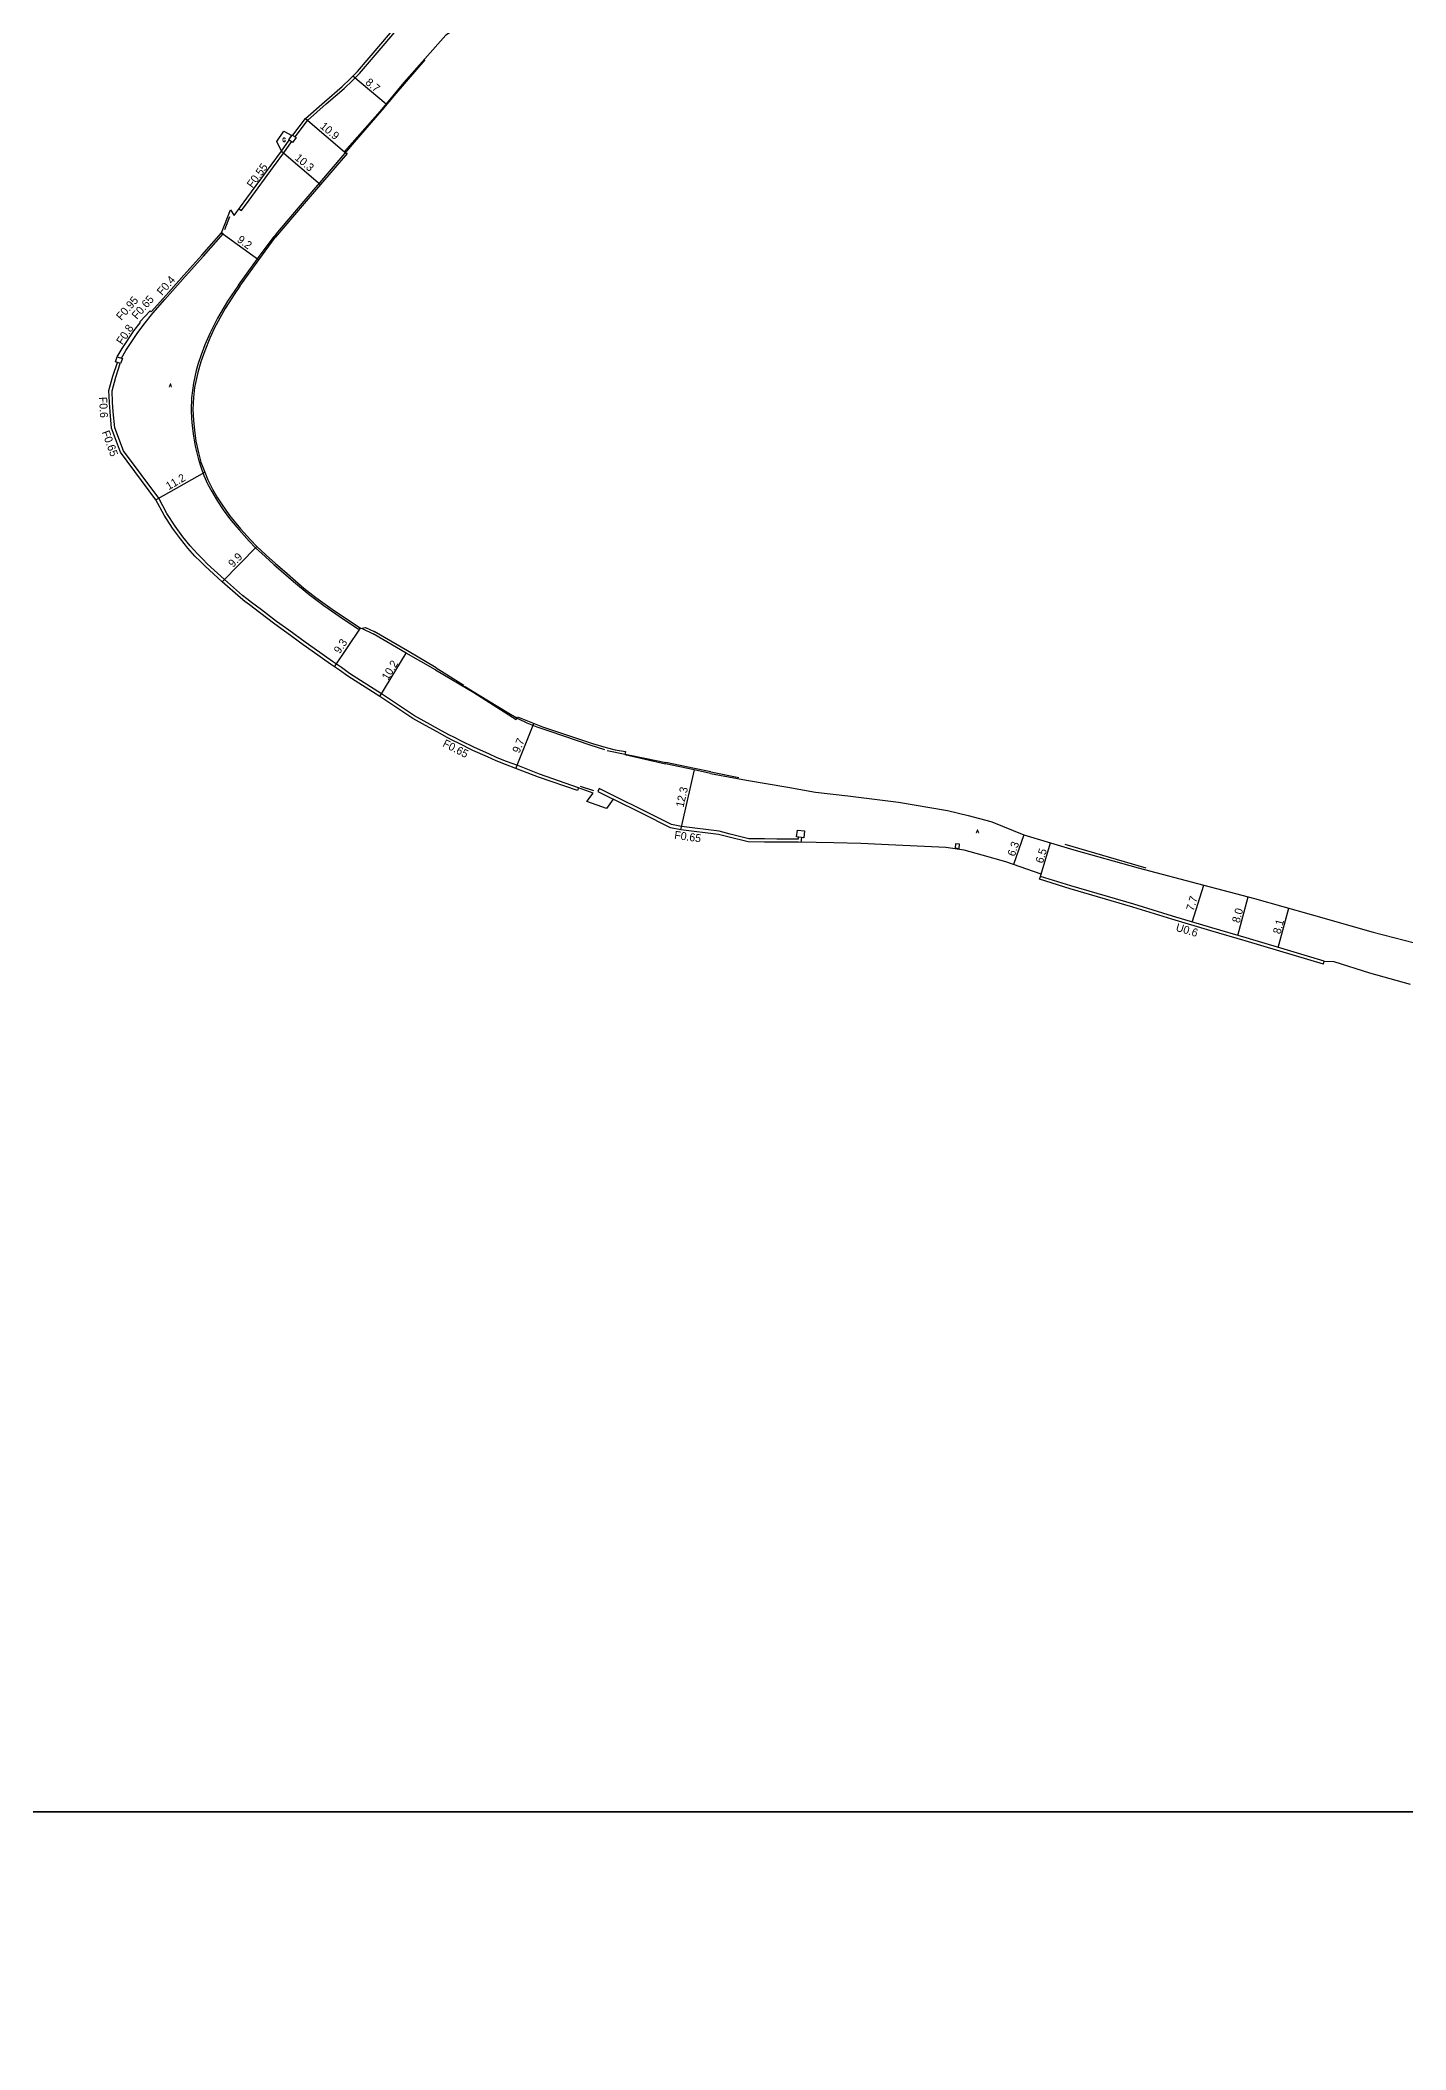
# Model space of a CAD drawing. Header units: metres. Extents: x -4000 to -800, y -99000 to -96000.
# Drawn here: x -2342.8 to -2069.9, y -97247.6 to -96845.8 of the extents above; entities that cross this region are included whole.
import ezdxf

# ---------------------------------------------------------------- set-up
doc = ezdxf.new("R2010")
doc.units = ezdxf.units.M
doc.header["$LTSCALE"] = 2.5
for name, color, linetype in [('側溝・桝', 7, 'Continuous'), ('図郭', 7, 'Continuous'), ('幅員', 7, 'Continuous'), ('歩道・分離帯・安全施設', 7, 'Continuous'), ('舗装', 7, 'Continuous'), ('道路', 7, 'Continuous')]:
    doc.layers.add(name, color=color, linetype=linetype)
doc.styles.get("Standard").update_dxf_attribs({"font": ''})
doc.styles.add('YOKO_DECO', font='txt.shx', dxfattribs={"bigfont": 'extfont.shx'})
doc.styles.get('Standard').set_extended_font_data('@MS PGothic')

msp = doc.modelspace()

# ---------------------------------------------------------------- linework, layer by layer
at = {"layer": '側溝・桝'}
for points in [[(-2291.87, -96865.1), (-2289.38, -96861.85), (-2285.63, -96858.54), (-2282.06, -96855.46), (-2280.37, -96853.84), (-2278.99, -96852.44), (-2273.89, -96846.49), (-2270.12, -96842.07), (-2266.3, -96837.32)], [(-2303.08, -96879.51), (-2302.61, -96879.85), (-2301.07, -96877.76), (-2296.19, -96871.12), (-2294.12, -96868.35), (-2292.59, -96866.11)], [(-2294.58, -96868), (-2293.06, -96865.79)], [(-2310.19, -96889.01), (-2306.27, -96884.53), (-2306.56, -96884.29)], [(-2326.59, -96909.38), (-2325.73, -96907.86), (-2323.42, -96904.41), (-2322.07, -96902.61), (-2320.33, -96900.37), (-2317.91, -96897.67), (-2316.37, -96895.92), (-2313.83, -96893.07), (-2310.19, -96889.01)], [(-2311.37, -96948.5), (-2312.81, -96946.91), (-2314.28, -96945.09), (-2315.84, -96942.96), (-2317.5, -96940.44), (-2319.13, -96937.38), (-2326.15, -96927.9), (-2327.92, -96923.3), (-2328.22, -96920.07), (-2328.34, -96918.19), (-2328.46, -96915.89), (-2327.71, -96913.17), (-2326.8, -96910.45)], [(-2302.36, -96956.81), (-2306, -96953.63), (-2309.42, -96950.48), (-2310.33, -96949.59), (-2311.37, -96948.5)], [(-2280.98, -96972.39), (-2282.62, -96971.24), (-2284.42, -96969.99), (-2288.04, -96967.43), (-2289.86, -96966.13), (-2293.13, -96963.77), (-2295.55, -96962.01), (-2298.61, -96959.71), (-2300.58, -96958.2), (-2301.48, -96957.52), (-2302.36, -96956.81)], [(-2267.97, -96980.88), (-2274.58, -96976.49), (-2280.98, -96972.39)], [(-2235.25, -96995.25), (-2243, -96992.57), (-2247.32, -96990.83), (-2249.61, -96989.98), (-2251.45, -96989.27), (-2253.17, -96988.51), (-2256.03, -96987.2), (-2258.76, -96985.85), (-2260.02, -96985.22), (-2261.14, -96984.65), (-2263.18, -96983.53), (-2265.47, -96982.26), (-2267.97, -96980.88)], [(-2216.66, -97002.59), (-2222.22, -96999.8), (-2227.87, -96997.04), (-2231.09, -96995.43), (-2231.38, -96996.01), (-2228.26, -96997.57)], [(-2207.08, -97003.94), (-2214.64, -97003.02), (-2216.66, -97002.59)], [(-2191.28, -97005.14), (-2191.33, -97005.52), (-2195.58, -97005.52), (-2198.01, -97005.5), (-2201.2, -97005.45), (-2204.92, -97004.52), (-2207.08, -97003.94)], [(-2190.68, -97006.18), (-2190.56, -97005.23)], [(-2086.15, -97029.95), (-2094.84, -97027.35), (-2101.77, -97025.29), (-2108.63, -97023.26), (-2116.47, -97020.93), (-2124.24, -97018.54), (-2136.79, -97014.9), (-2142.87, -97012.98)]]:
    msp.add_lwpolyline(points, dxfattribs=at)
for points in [[(-2293.12, -96865.75), (-2292.42, -96864.73), (-2291.67, -96865.24), (-2292.36, -96866.26)], [(-2327.41, -96909.1), (-2326.38, -96909.46), (-2326.74, -96910.47), (-2327.77, -96910.11)], [(-2191.62, -97005.1), (-2191.45, -97003.72), (-2190.02, -97003.9), (-2190.19, -97005.28)], [(-2159.14, -97007.38), (-2159.05, -97006.57), (-2159.86, -97006.48), (-2159.95, -97007.29)]]:
    msp.add_lwpolyline(points, close=True, dxfattribs=at)
at = {"layer": '図郭'}
for points in [[(-2400, -97200), (-1600, -97200), (-1600, -96600), (-2400, -96600)], [(-2400, -97800), (-1600, -97800), (-1600, -97200), (-2400, -97200)]]:
    msp.add_lwpolyline(points, close=True, dxfattribs=at)
at = {"layer": '幅員'}
for points in [[(-2280.3, -96852.94), (-2273.66, -96858.52)], [(-2289.8, -96861.46), (-2281.53, -96868.5)], [(-2294.58, -96868), (-2286.76, -96874.65)], [(-2306.56, -96884.29), (-2299.1, -96889.74)], [(-2319.68, -96937.73), (-2309.92, -96932.18)], [(-2306.44, -96954.12), (-2299.54, -96947.02)], [(-2283.98, -96971.09), (-2278.8, -96963.35)], [(-2274.94, -96977.03), (-2269.64, -96968.32)], [(-2247.74, -96991.38), (-2244.12, -96982.39)], [(-2214.75, -97003.68), (-2212.06, -96991.68)], [(-2146.19, -97004.68), (-2148.27, -97010.59)], [(-2142.73, -97012.54), (-2140.86, -97006.27)], [(-2112.54, -97022.1), (-2110.23, -97014.74)], [(-2103.41, -97024.81), (-2101.37, -97017.1)], [(-2095.38, -97027.19), (-2093.21, -97019.35)]]:
    msp.add_lwpolyline(points, dxfattribs=at)
at = {"layer": '歩道・分離帯・安全施設'}
for points in [[(-2265.94, -96849.73), (-2271.71, -96856.48), (-2274.52, -96859.76), (-2280.05, -96866.19), (-2284.24, -96871.1), (-2290.12, -96877.98), (-2295.39, -96884.17), (-2296.08, -96885.06)], [(-2305.92, -96883.68), (-2304.89, -96881.05)], [(-2303.2, -96894.77), (-2299.41, -96889.5), (-2296.08, -96885.06)], [(-2303.2, -96894.77), (-2305.4, -96898.01), (-2307.38, -96901.4), (-2308.86, -96904.33), (-2309.92, -96906.74), (-2310.66, -96908.7), (-2311.23, -96910.41), (-2311.63, -96911.86), (-2312.2, -96914.38), (-2312.59, -96917.3), (-2312.64, -96919.8), (-2312.6, -96921.46), (-2312.44, -96922.92), (-2312.19, -96924.99), (-2311.86, -96926.98), (-2311.2, -96929.62), (-2310.66, -96931.27), (-2310.1, -96932.82), (-2309.35, -96934.49), (-2308.53, -96936.05), (-2307.39, -96937.96), (-2306.26, -96939.69), (-2304.95, -96941.44), (-2303.52, -96943.19), (-2303.03, -96943.72)], [(-2296.02, -96950.7), (-2297.87, -96949.05), (-2299.79, -96947.28), (-2301.05, -96945.94), (-2303.03, -96943.72)], [(-2296.02, -96950.7), (-2295.66, -96951.03), (-2292.17, -96954.04), (-2289.03, -96956.61), (-2286.1, -96958.81), (-2282.22, -96961.53), (-2279.26, -96963.48), (-2277.76, -96963.21), (-2276.05, -96964.02)], [(-2263.65, -96971.28), (-2269.39, -96967.89), (-2276.05, -96964.02)], [(-2263.65, -96971.28), (-2258.17, -96974.74)], [(-2258.03, -96974.98), (-2255.08, -96976.76), (-2249.49, -96980.12), (-2247.35, -96981.44), (-2245.52, -96982.29), (-2243.52, -96983.1), (-2240.98, -96983.94), (-2232.95, -96986.65), (-2230.05, -96987.58)], [(-2229.46, -96987.8), (-2221.94, -96989.37), (-2217.77, -96990.24)], [(-2208.79, -96992.08), (-2212.05, -96991.4), (-2217.77, -96990.24)], [(-2208.79, -96992.08), (-2203.2, -96993.2)], [(-2234.9, -96994.94), (-2232.25, -96995.83)], [(-2138.01, -97006.57), (-2121.85, -97011.3)]]:
    msp.add_lwpolyline(points, dxfattribs=at)
at = {"layer": '舗装'}
msp.add_lwpolyline([(-2294.58, -96868), (-2293.06, -96865.79), (-2293.12, -96865.75), (-2292.53, -96864.88)], dxfattribs=at)
at = {"layer": '道路'}
for points in [[(-2294.09, -96863.97), (-2292.53, -96864.88), (-2292.42, -96864.73), (-2292.35, -96864.78), (-2289.8, -96861.46), (-2286.01, -96858.1), (-2282.45, -96855.03), (-2280.78, -96853.43), (-2279.41, -96852.05), (-2274.32, -96846.11), (-2270.57, -96841.71), (-2266.74, -96836.96)], [(-2255.5, -96840.98), (-2257.86, -96842.37), (-2261.73, -96844.78), (-2270.1, -96854.29), (-2274.86, -96859.96), (-2281.97, -96868.05), (-2281.49, -96868.46)], [(-2295.54, -96866.07), (-2294.09, -96863.97)], [(-2304.79, -96879.75), (-2304.06, -96880.83), (-2301.54, -96877.41), (-2296.65, -96870.78), (-2294.58, -96868), (-2295.54, -96866.07)], [(-2281.49, -96868.46), (-2290.02, -96878.48), (-2295.82, -96885.25)], [(-2310.48, -96888.75), (-2306.56, -96884.29), (-2304.79, -96879.75)], [(-2302.92, -96894.97), (-2299.09, -96889.74), (-2295.82, -96885.25)], [(-2311.9, -96948.93), (-2313.31, -96947.33), (-2314.8, -96945.49), (-2316.38, -96943.34), (-2318.06, -96940.77), (-2319.68, -96937.73), (-2326.77, -96928.16), (-2328.53, -96923.36), (-2328.83, -96920.12), (-2328.95, -96918.22), (-2329.08, -96915.82), (-2328.3, -96912.99), (-2327.38, -96910.25), (-2327.77, -96910.11), (-2327.41, -96909.1), (-2326.43, -96907.41), (-2324.09, -96903.93), (-2322.85, -96902.28), (-2322.81, -96902.03), (-2320.81, -96899.93), (-2320.61, -96900.11), (-2318.2, -96897.41), (-2316.66, -96895.67), (-2314.12, -96892.81), (-2310.48, -96888.75)], [(-2302.92, -96894.97), (-2303.93, -96896.45), (-2305.86, -96899.45), (-2307.96, -96903.33), (-2308.93, -96905.35), (-2309.94, -96907.9), (-2310.72, -96910.11), (-2311.33, -96912.25), (-2311.98, -96915.26), (-2312.19, -96917.27), (-2312.28, -96919.61), (-2312.17, -96921.82), (-2311.97, -96923.74), (-2311.68, -96925.94), (-2311.2, -96928.28), (-2310.68, -96930.15), (-2309.92, -96932.18), (-2309.3, -96933.72), (-2308.36, -96935.56), (-2307.36, -96937.29), (-2306.6, -96938.51), (-2305, -96940.82), (-2302.76, -96943.48)], [(-2295.76, -96950.41), (-2297.63, -96948.78), (-2299.54, -96947.02), (-2300.78, -96945.7), (-2302.76, -96943.48)], [(-2302.79, -96957.3), (-2306.44, -96954.12), (-2309.87, -96950.95), (-2310.79, -96950.05), (-2311.9, -96948.93)], [(-2295.76, -96950.41), (-2293.98, -96951.98), (-2290.1, -96955.33), (-2287.73, -96957.19), (-2284.45, -96959.55), (-2278.8, -96963.35)], [(-2281.33, -96972.94), (-2283, -96971.78), (-2284.79, -96970.53), (-2288.42, -96967.96), (-2290.24, -96966.66), (-2293.52, -96964.3), (-2295.93, -96962.54), (-2299, -96960.23), (-2300.97, -96958.72), (-2301.88, -96958.03), (-2302.79, -96957.3)], [(-2278.8, -96963.35), (-2278.43, -96963.39), (-2276.23, -96964.5)], [(-2263.81, -96971.67), (-2269.64, -96968.32), (-2276.23, -96964.5)], [(-2263.81, -96971.67), (-2256.15, -96976.19), (-2247.66, -96981.63), (-2247.41, -96981.07)], [(-2268.31, -96981.44), (-2274.94, -96977.03), (-2281.33, -96972.94)], [(-2233.57, -96998.03), (-2232.29, -96996.33), (-2235.25, -96995.25), (-2235.45, -96995.83), (-2243.21, -96993.14), (-2247.74, -96991.38), (-2249.84, -96990.59), (-2251.7, -96989.88), (-2253.44, -96989.11), (-2256.31, -96987.79), (-2259.05, -96986.44), (-2260.31, -96985.81), (-2261.45, -96985.23), (-2263.5, -96984.1), (-2265.78, -96982.84), (-2268.31, -96981.44)], [(-2247.41, -96981.07), (-2242.43, -96983.07), (-2240.62, -96983.68), (-2236.22, -96985.15), (-2232.41, -96986.39), (-2229.71, -96987.2), (-2227.92, -96987.66), (-2225.84, -96988.02), (-2225.95, -96988.61)], [(-2225.95, -96988.61), (-2217.82, -96990.47)], [(-2208.86, -96992.4), (-2212.11, -96991.67), (-2217.82, -96990.47)], [(-2208.86, -96992.4), (-2201.63, -96993.74), (-2193.36, -96995.16), (-2187.87, -96996.13), (-2181.35, -96996.88), (-2171.27, -96998.11), (-2161.45, -96999.8), (-2157.3, -97000.81), (-2152.78, -97001.99), (-2152.57, -97002.08), (-2146.19, -97004.68), (-2136.23, -97007.65), (-2123.37, -97011.27), (-2110.23, -97014.74), (-2100.1, -97017.43), (-2088.79, -97020.57), (-2076.41, -97024.15), (-2066.06, -97026.77), (-2050.83, -97031.62), (-2048.09, -97032.51), (-2039.83, -97035.73), (-2035.65, -97037.56)], [(-2229.63, -96999.38), (-2233.57, -96998.03)], [(-2216.8, -97003.25), (-2222.51, -97000.38), (-2228.26, -96997.57), (-2229.63, -96999.38)], [(-2207.21, -97004.58), (-2214.75, -97003.68), (-2216.8, -97003.25)], [(-2086.32, -97030.52), (-2095.01, -97027.93), (-2101.94, -97025.87), (-2108.81, -97023.84), (-2116.64, -97021.51), (-2124.42, -97019.12), (-2136.97, -97015.48), (-2143.05, -97013.56), (-2142.87, -97012.98), (-2142.73, -97012.54), (-2149.8, -97010.05), (-2154.54, -97008.71), (-2158.14, -97007.75), (-2161.82, -97007.23), (-2174.63, -97006.61), (-2178.76, -97006.38), (-2184.2, -97006.25), (-2191.23, -97006.17), (-2195.58, -97006.16), (-2198.01, -97006.15), (-2201.28, -97006.1), (-2205.08, -97005.15), (-2207.21, -97004.58)], [(-2086.32, -97030.52), (-2086.15, -97029.95), (-2084.24, -97030), (-2077.12, -97032.26), (-2069.01, -97034.5)]]:
    msp.add_lwpolyline(points, dxfattribs=at)

# ---------------------------------------------------------------- texts
at = {"layer": '側溝・桝'}
for s, rotation, p in [('F0.55', 54, (-2300.37, -96875.49)), ('F0.4', 48.8962, (-2318.45, -96896.95)), ('F0.95', 48.8294, (-2326.6, -96901.92)), ('F0.65', 48.8294, (-2323.49, -96901.73)), ('F0.8', 56, (-2326.41, -96906.81)), ('F0.6', 273, (-2331.05, -96917.16)), ('F0.65', 290.0936, (-2330.53, -96924.17)), ('F0.65', 333, (-2262.52, -96986.93)), ('F0.65', 352, (-2216.14, -97005.45)), ('U0.6', 343.3207, (-2115.94, -97023.84))]:
    msp.add_text(s, height=1.6, rotation=rotation, dxfattribs=at).set_placement(p)
at = {"layer": '幅員'}
for s, rotation, p in [('8.7', 320, (-2277.96, -96854.47)), ('10.9', 320, (-2287, -96863.23)), ('10.3', 320, (-2292.05, -96869.55)), ('9.2', 324, (-2303.59, -96885.99)), ('11.2', 30, (-2317.13, -96935.79)), ('9.9', 46, (-2304.27, -96951.32)), ('9.3', 56, (-2282.95, -96968.6)), ('10.2', 59, (-2273.28, -96973.89)), ('9.7', 68, (-2247.04, -96988.47)), ('12.3', 77, (-2214.24, -96999.28)), ('6.3', 71, (-2148.04, -97009.1)), ('6.5', 73, (-2142.41, -97010.48)), ('7.7', 73, (-2112.28, -97020)), ('8.0', 75, (-2103.09, -97022.4)), ('8.1', 75, (-2094.92, -97024.62))]:
    msp.add_text(s, height=1.6, rotation=rotation, dxfattribs=at).set_placement(p)
at = {"layer": '舗装', "style": 'YOKO_DECO'}
for s, p in [('G', (-2294.41, -96866.1, 117.79)), ('A', (-2317.09, -96915.16, 117.67)), ('A', (-2155.75, -97004.33, 113.86))]:
    msp.add_text(s, height=0.75, dxfattribs=at).set_placement(p)

doc.saveas('drawing.dxf')
